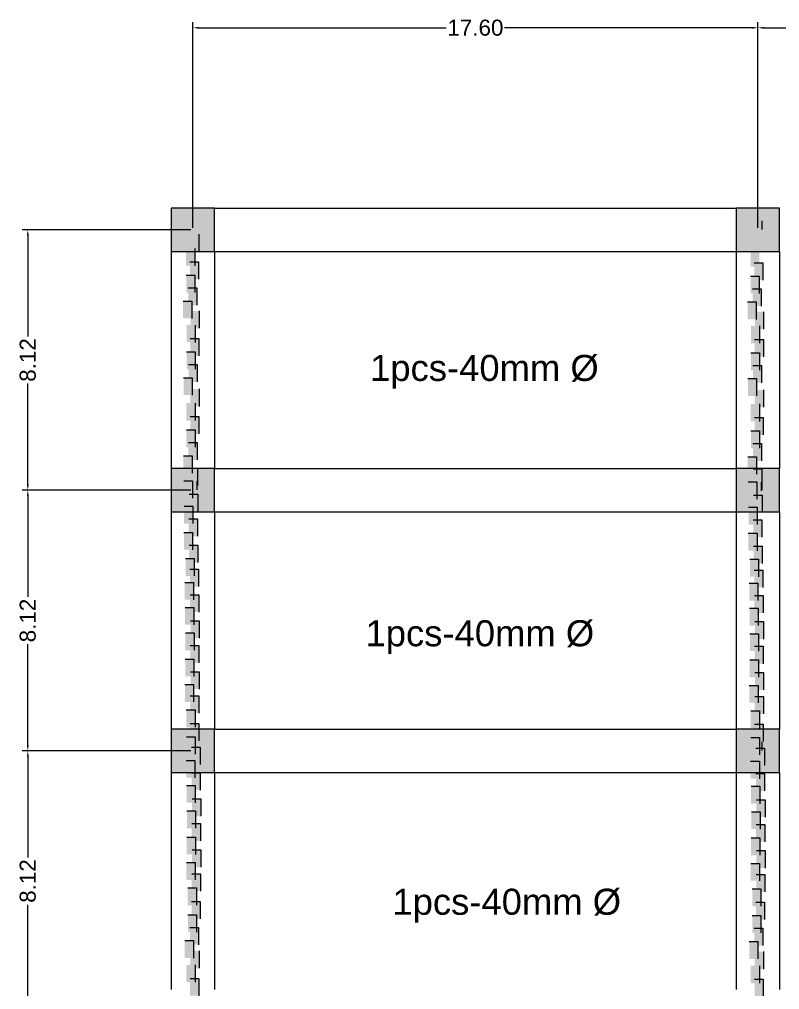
# Model space of a CAD drawing. Header units: millimetres. Extents: x 2391 to 3323, y 1596 to 2537.
# Drawn here: x 2904.09 to 2927.77, y 1977.6 to 2007.85 of the extents above; entities that cross this region are included whole.
import ezdxf

# ---------------------------------------------------------------- set-up
doc = ezdxf.new("R2010")
doc.units = ezdxf.units.MM
for name, color, linetype in [('columns', 250, 'Continuous'), ('dimensions', 203, 'Continuous'), ('Roof', 130, 'Continuous')]:
    doc.layers.add(name, color=color, linetype=linetype)
doc.styles.get("Standard").update_dxf_attribs({"font": 'arial.ttf'})

msp = doc.modelspace()

# ---------------------------------------------------------------- hatches: boundary and pattern name
at = {"layer": 'columns', "linetype": 'ByBlock', "lineweight": 13}
h = msp.add_hatch(color=256, dxfattribs=at)
h.dxf.hatch_style = 1
h.paths.add_polyline_path([(2908.818, 2001.966), (2908.818, 2000.612), (2910.171, 2000.612), (2910.171, 2001.966)])
h = msp.add_hatch(color=256, dxfattribs=at)
h.dxf.hatch_style = 1
h.paths.add_polyline_path([(2926.416, 2001.966), (2926.416, 2000.612), (2927.77, 2000.612), (2927.77, 2001.966)])
h = msp.add_hatch(color=256, dxfattribs=at)
h.dxf.hatch_style = 1
h.paths.add_polyline_path([(2908.818, 1993.843), (2908.818, 1992.489), (2910.171, 1992.489), (2910.171, 1993.843)])
h = msp.add_hatch(color=256, dxfattribs=at)
h.dxf.hatch_style = 1
h.paths.add_polyline_path([(2926.416, 1993.843), (2926.416, 1992.489), (2927.77, 1992.489), (2927.77, 1993.843)])
h = msp.add_hatch(color=256, dxfattribs=at)
h.dxf.hatch_style = 1
h.paths.add_polyline_path([(2908.818, 1985.721), (2908.818, 1984.367), (2910.171, 1984.367), (2910.171, 1985.721)])
h = msp.add_hatch(color=256, dxfattribs=at)
h.dxf.hatch_style = 1
h.paths.add_polyline_path([(2926.416, 1985.721), (2926.416, 1984.367), (2927.77, 1984.367), (2927.77, 1985.721)])
at = {"layer": 'dimensions', "lineweight": 13, "ltscale": 0.25, "true_color": 0x000000}
h = msp.add_hatch(color=18, dxfattribs=at)
h.dxf.hatch_style = 1
h.paths.add_polyline_path([(2926.674, 2001.3), (2926.674, 2001.57), (2927.215, 2001.57), (2927.215, 2001.3)])
h = msp.add_hatch(color=18, dxfattribs=at)
h.dxf.hatch_style = 1
h.paths.add_polyline_path([(2909.677, 2000.607), (2909.407, 2000.607), (2909.407, 2001.148), (2909.677, 2001.148)])
h = msp.add_hatch(color=18, dxfattribs=at)
h.dxf.hatch_style = 1
h.paths.add_polyline_path([(2909.553, 2000.165), (2909.283, 2000.165), (2909.283, 2000.706), (2909.553, 2000.706)])
h = msp.add_hatch(color=18, dxfattribs=at)
h.dxf.hatch_style = 1
h.paths.add_polyline_path([(2927.136, 2000.139), (2926.865, 2000.139), (2926.865, 2000.68), (2927.136, 2000.68)])
h = msp.add_hatch(color=18, dxfattribs=at)
h.dxf.hatch_style = 1
h.paths.add_polyline_path([(2909.67, 1999.745), (2909.399, 1999.745), (2909.399, 2000.287), (2909.67, 2000.287)])
h = msp.add_hatch(color=18, dxfattribs=at)
h.dxf.hatch_style = 1
h.paths.add_polyline_path([(2927.252, 1999.719), (2926.982, 1999.719), (2926.982, 2000.26), (2927.252, 2000.26)])
h = msp.add_hatch(color=18, dxfattribs=at)
h.dxf.hatch_style = 1
h.paths.add_polyline_path([(2909.554, 1999.329), (2909.284, 1999.329), (2909.284, 1999.871), (2909.554, 1999.871)])
h = msp.add_hatch(color=18, dxfattribs=at)
h.dxf.hatch_style = 1
h.paths.add_polyline_path([(2927.137, 1999.303), (2926.866, 1999.303), (2926.866, 1999.844), (2927.137, 1999.844)])
h = msp.add_hatch(color=18, dxfattribs=at)
h.dxf.hatch_style = 1
h.paths.add_polyline_path([(2909.617, 1998.934), (2909.346, 1998.934), (2909.346, 1999.476), (2909.617, 1999.476)])
h = msp.add_hatch(color=18, dxfattribs=at)
h.dxf.hatch_style = 1
h.paths.add_polyline_path([(2927.2, 1998.908), (2926.929, 1998.908), (2926.929, 1999.449), (2927.2, 1999.449)])
h = msp.add_hatch(color=18, dxfattribs=at)
h.dxf.hatch_style = 1
h.paths.add_polyline_path([(2909.459, 1998.522), (2909.188, 1998.522), (2909.188, 1999.063), (2909.459, 1999.063)])
h = msp.add_hatch(color=18, dxfattribs=at)
h.dxf.hatch_style = 1
h.paths.add_polyline_path([(2927.042, 1998.495), (2926.771, 1998.495), (2926.771, 1999.037), (2927.042, 1999.037)])
h = msp.add_hatch(color=18, dxfattribs=at)
h.dxf.hatch_style = 1
h.paths.add_polyline_path([(2909.69, 1998.216), (2909.419, 1998.216), (2909.419, 1998.757), (2909.69, 1998.757)])
h = msp.add_hatch(color=18, dxfattribs=at)
h.dxf.hatch_style = 1
h.paths.add_polyline_path([(2927.272, 1998.189), (2927.001, 1998.189), (2927.001, 1998.731), (2927.272, 1998.731)])
h = msp.add_hatch(color=18, dxfattribs=at)
h.dxf.hatch_style = 1
h.paths.add_polyline_path([(2909.566, 1997.774), (2909.295, 1997.774), (2909.295, 1998.316), (2909.566, 1998.316)])
h = msp.add_hatch(color=18, dxfattribs=at)
h.dxf.hatch_style = 1
h.paths.add_polyline_path([(2927.148, 1997.748), (2926.877, 1997.748), (2926.877, 1998.289), (2927.148, 1998.289)])
h = msp.add_hatch(color=18, dxfattribs=at)
h.dxf.hatch_style = 1
h.paths.add_polyline_path([(2909.682, 1997.355), (2909.412, 1997.355), (2909.412, 1997.896), (2909.682, 1997.896)])
h = msp.add_hatch(color=18, dxfattribs=at)
h.dxf.hatch_style = 1
h.paths.add_polyline_path([(2927.265, 1997.328), (2926.994, 1997.328), (2926.994, 1997.87), (2927.265, 1997.87)])
h = msp.add_hatch(color=18, dxfattribs=at)
h.dxf.hatch_style = 1
h.paths.add_polyline_path([(2909.567, 1996.938), (2909.296, 1996.938), (2909.296, 1997.48), (2909.567, 1997.48)])
h = msp.add_hatch(color=18, dxfattribs=at)
h.dxf.hatch_style = 1
h.paths.add_polyline_path([(2927.149, 1996.912), (2926.878, 1996.912), (2926.878, 1997.453), (2927.149, 1997.453)])
h = msp.add_hatch(color=18, dxfattribs=at)
h.dxf.hatch_style = 1
h.paths.add_polyline_path([(2909.629, 1996.543), (2909.359, 1996.543), (2909.359, 1997.085), (2909.629, 1997.085)])
h = msp.add_hatch(color=18, dxfattribs=at)
h.dxf.hatch_style = 1
h.paths.add_polyline_path([(2927.212, 1996.517), (2926.941, 1996.517), (2926.941, 1997.058), (2927.212, 1997.058)])
h = msp.add_hatch(color=18, dxfattribs=at)
h.dxf.hatch_style = 1
h.paths.add_polyline_path([(2909.471, 1996.131), (2909.201, 1996.131), (2909.201, 1996.673), (2909.471, 1996.673)])
h = msp.add_hatch(color=18, dxfattribs=at)
h.dxf.hatch_style = 1
h.paths.add_polyline_path([(2927.054, 1996.105), (2926.783, 1996.105), (2926.783, 1996.646), (2927.054, 1996.646)])
h = msp.add_hatch(color=18, dxfattribs=at)
h.dxf.hatch_style = 1
h.paths.add_polyline_path([(2909.687, 1995.782), (2909.416, 1995.782), (2909.416, 1996.324), (2909.687, 1996.324)])
h = msp.add_hatch(color=18, dxfattribs=at)
h.dxf.hatch_style = 1
h.paths.add_polyline_path([(2927.269, 1995.756), (2926.998, 1995.756), (2926.998, 1996.297), (2927.269, 1996.297)])
h = msp.add_hatch(color=18, dxfattribs=at)
h.dxf.hatch_style = 1
h.paths.add_polyline_path([(2909.563, 1995.341), (2909.292, 1995.341), (2909.292, 1995.882), (2909.563, 1995.882)])
h = msp.add_hatch(color=18, dxfattribs=at)
h.dxf.hatch_style = 1
h.paths.add_polyline_path([(2927.145, 1995.314), (2926.874, 1995.314), (2926.874, 1995.856), (2927.145, 1995.856)])
h = msp.add_hatch(color=18, dxfattribs=at)
h.dxf.hatch_style = 1
h.paths.add_polyline_path([(2909.679, 1994.921), (2909.409, 1994.921), (2909.409, 1995.462), (2909.679, 1995.462)])
h = msp.add_hatch(color=18, dxfattribs=at)
h.dxf.hatch_style = 1
h.paths.add_polyline_path([(2927.262, 1994.894), (2926.991, 1994.894), (2926.991, 1995.436), (2927.262, 1995.436)])
h = msp.add_hatch(color=18, dxfattribs=at)
h.dxf.hatch_style = 1
h.paths.add_polyline_path([(2909.564, 1994.505), (2909.293, 1994.505), (2909.293, 1995.046), (2909.564, 1995.046)])
h = msp.add_hatch(color=18, dxfattribs=at)
h.dxf.hatch_style = 1
h.paths.add_polyline_path([(2927.146, 1994.478), (2926.875, 1994.478), (2926.875, 1995.02), (2927.146, 1995.02)])
h = msp.add_hatch(color=18, dxfattribs=at)
h.dxf.hatch_style = 1
h.paths.add_polyline_path([(2909.627, 1994.11), (2909.356, 1994.11), (2909.356, 1994.651), (2909.627, 1994.651)])
h = msp.add_hatch(color=18, dxfattribs=at)
h.dxf.hatch_style = 1
h.paths.add_polyline_path([(2927.209, 1994.083), (2926.938, 1994.083), (2926.938, 1994.625), (2927.209, 1994.625)])
h = msp.add_hatch(color=18, dxfattribs=at)
h.dxf.hatch_style = 1
h.paths.add_polyline_path([(2909.468, 1993.697), (2909.198, 1993.697), (2909.198, 1994.239), (2909.468, 1994.239)])
h = msp.add_hatch(color=18, dxfattribs=at)
h.dxf.hatch_style = 1
h.paths.add_polyline_path([(2927.051, 1993.671), (2926.78, 1993.671), (2926.78, 1994.212), (2927.051, 1994.212)])
h = msp.add_hatch(color=18, dxfattribs=at)
h.dxf.hatch_style = 1
h.paths.add_polyline_path([(2909.634, 1993.315), (2909.363, 1993.315), (2909.363, 1993.856), (2909.634, 1993.856)])
h = msp.add_hatch(color=18, dxfattribs=at)
h.dxf.hatch_style = 1
h.paths.add_polyline_path([(2927.216, 1993.288), (2926.946, 1993.288), (2926.946, 1993.83), (2927.216, 1993.83)])
h = msp.add_hatch(color=18, dxfattribs=at)
h.dxf.hatch_style = 1
h.paths.add_polyline_path([(2909.075, 1993.177), (2909.075, 1993.448), (2909.617, 1993.448), (2909.617, 1993.177)])
h = msp.add_hatch(color=18, dxfattribs=at)
h.dxf.hatch_style = 1
h.paths.add_polyline_path([(2909.48, 1992.917), (2909.209, 1992.917), (2909.209, 1993.459), (2909.48, 1993.459)])
h = msp.add_hatch(color=18, dxfattribs=at)
h.dxf.hatch_style = 1
h.paths.add_polyline_path([(2926.658, 1993.151), (2926.658, 1993.421), (2927.199, 1993.421), (2927.199, 1993.151)])
h = msp.add_hatch(color=18, dxfattribs=at)
h.dxf.hatch_style = 1
h.paths.add_polyline_path([(2926.674, 1993.177), (2926.674, 1993.448), (2927.215, 1993.448), (2927.215, 1993.177)])
h = msp.add_hatch(color=18, dxfattribs=at)
h.dxf.hatch_style = 1
h.paths.add_polyline_path([(2927.062, 1992.891), (2926.791, 1992.891), (2926.791, 1993.432), (2927.062, 1993.432)])
h = msp.add_hatch(color=18, dxfattribs=at)
h.dxf.hatch_style = 1
h.paths.add_polyline_path([(2909.649, 1992.5), (2909.378, 1992.5), (2909.378, 1993.042), (2909.649, 1993.042)])
h = msp.add_hatch(color=18, dxfattribs=at)
h.dxf.hatch_style = 1
h.paths.add_polyline_path([(2927.231, 1992.474), (2926.96, 1992.474), (2926.96, 1993.016), (2927.231, 1993.016)])
h = msp.add_hatch(color=18, dxfattribs=at)
h.dxf.hatch_style = 1
h.paths.add_polyline_path([(2909.49, 1992.125), (2909.22, 1992.125), (2909.22, 1992.666), (2909.49, 1992.666)])
h = msp.add_hatch(color=18, dxfattribs=at)
h.dxf.hatch_style = 1
h.paths.add_polyline_path([(2927.073, 1992.098), (2926.802, 1992.098), (2926.802, 1992.64), (2927.073, 1992.64)])
h = msp.add_hatch(color=18, dxfattribs=at)
h.dxf.hatch_style = 1
h.paths.add_polyline_path([(2909.637, 1991.731), (2909.366, 1991.731), (2909.366, 1992.273), (2909.637, 1992.273)])
h = msp.add_hatch(color=18, dxfattribs=at)
h.dxf.hatch_style = 1
h.paths.add_polyline_path([(2927.219, 1991.705), (2926.949, 1991.705), (2926.949, 1992.246), (2927.219, 1992.246)])
h = msp.add_hatch(color=18, dxfattribs=at)
h.dxf.hatch_style = 1
h.paths.add_polyline_path([(2909.485, 1991.309), (2909.214, 1991.309), (2909.214, 1991.85), (2909.485, 1991.85)])
h = msp.add_hatch(color=18, dxfattribs=at)
h.dxf.hatch_style = 1
h.paths.add_polyline_path([(2927.067, 1991.282), (2926.796, 1991.282), (2926.796, 1991.824), (2927.067, 1991.824)])
h = msp.add_hatch(color=18, dxfattribs=at)
h.dxf.hatch_style = 1
h.paths.add_polyline_path([(2909.648, 1990.912), (2909.377, 1990.912), (2909.377, 1991.453), (2909.648, 1991.453)])
h = msp.add_hatch(color=18, dxfattribs=at)
h.dxf.hatch_style = 1
h.paths.add_polyline_path([(2909.649, 1990.914), (2909.379, 1990.914), (2909.379, 1991.456), (2909.649, 1991.456)])
h = msp.add_hatch(color=18, dxfattribs=at)
h.dxf.hatch_style = 1
h.paths.add_polyline_path([(2927.23, 1990.885), (2926.959, 1990.885), (2926.959, 1991.427), (2927.23, 1991.427)])
h = msp.add_hatch(color=18, dxfattribs=at)
h.dxf.hatch_style = 1
h.paths.add_polyline_path([(2927.232, 1990.888), (2926.961, 1990.888), (2926.961, 1991.43), (2927.232, 1991.43)])
h = msp.add_hatch(color=18, dxfattribs=at)
h.dxf.hatch_style = 1
h.paths.add_polyline_path([(2909.534, 1990.498), (2909.263, 1990.498), (2909.263, 1991.04), (2909.534, 1991.04)])
h = msp.add_hatch(color=18, dxfattribs=at)
h.dxf.hatch_style = 1
h.paths.add_polyline_path([(2927.116, 1990.472), (2926.845, 1990.472), (2926.845, 1991.013), (2927.116, 1991.013)])
h = msp.add_hatch(color=18, dxfattribs=at)
h.dxf.hatch_style = 1
h.paths.add_polyline_path([(2909.669, 1990.164), (2909.398, 1990.164), (2909.398, 1990.705), (2909.669, 1990.705)])
h = msp.add_hatch(color=18, dxfattribs=at)
h.dxf.hatch_style = 1
h.paths.add_polyline_path([(2927.251, 1990.137), (2926.981, 1990.137), (2926.981, 1990.679), (2927.251, 1990.679)])
h = msp.add_hatch(color=18, dxfattribs=at)
h.dxf.hatch_style = 1
h.paths.add_polyline_path([(2909.511, 1989.752), (2909.24, 1989.752), (2909.24, 1990.293), (2909.511, 1990.293)])
h = msp.add_hatch(color=18, dxfattribs=at)
h.dxf.hatch_style = 1
h.paths.add_polyline_path([(2927.093, 1989.725), (2926.823, 1989.725), (2926.823, 1990.267), (2927.093, 1990.267)])
h = msp.add_hatch(color=18, dxfattribs=at)
h.dxf.hatch_style = 1
h.paths.add_polyline_path([(2909.676, 1989.369), (2909.406, 1989.369), (2909.406, 1989.91), (2909.676, 1989.91)])
h = msp.add_hatch(color=18, dxfattribs=at)
h.dxf.hatch_style = 1
h.paths.add_polyline_path([(2927.259, 1989.342), (2926.988, 1989.342), (2926.988, 1989.884), (2927.259, 1989.884)])
h = msp.add_hatch(color=18, dxfattribs=at)
h.dxf.hatch_style = 1
h.paths.add_polyline_path([(2909.522, 1988.971), (2909.251, 1988.971), (2909.251, 1989.513), (2909.522, 1989.513)])
h = msp.add_hatch(color=18, dxfattribs=at)
h.dxf.hatch_style = 1
h.paths.add_polyline_path([(2927.104, 1988.945), (2926.834, 1988.945), (2926.834, 1989.486), (2927.104, 1989.486)])
h = msp.add_hatch(color=18, dxfattribs=at)
h.dxf.hatch_style = 1
h.paths.add_polyline_path([(2909.691, 1988.555), (2909.42, 1988.555), (2909.42, 1989.096), (2909.691, 1989.096)])
h = msp.add_hatch(color=18, dxfattribs=at)
h.dxf.hatch_style = 1
h.paths.add_polyline_path([(2927.274, 1988.528), (2927.003, 1988.528), (2927.003, 1989.07), (2927.274, 1989.07)])
h = msp.add_hatch(color=18, dxfattribs=at)
h.dxf.hatch_style = 1
h.paths.add_polyline_path([(2909.533, 1988.179), (2909.262, 1988.179), (2909.262, 1988.72), (2909.533, 1988.72)])
h = msp.add_hatch(color=18, dxfattribs=at)
h.dxf.hatch_style = 1
h.paths.add_polyline_path([(2927.115, 1988.152), (2926.845, 1988.152), (2926.845, 1988.694), (2927.115, 1988.694)])
h = msp.add_hatch(color=18, dxfattribs=at)
h.dxf.hatch_style = 1
h.paths.add_polyline_path([(2909.679, 1987.786), (2909.409, 1987.786), (2909.409, 1988.327), (2909.679, 1988.327)])
h = msp.add_hatch(color=18, dxfattribs=at)
h.dxf.hatch_style = 1
h.paths.add_polyline_path([(2927.262, 1987.759), (2926.991, 1987.759), (2926.991, 1988.301), (2927.262, 1988.301)])
h = msp.add_hatch(color=18, dxfattribs=at)
h.dxf.hatch_style = 1
h.paths.add_polyline_path([(2909.527, 1987.363), (2909.256, 1987.363), (2909.256, 1987.904), (2909.527, 1987.904)])
h = msp.add_hatch(color=18, dxfattribs=at)
h.dxf.hatch_style = 1
h.paths.add_polyline_path([(2927.109, 1987.336), (2926.839, 1987.336), (2926.839, 1987.878), (2927.109, 1987.878)])
h = msp.add_hatch(color=18, dxfattribs=at)
h.dxf.hatch_style = 1
h.paths.add_polyline_path([(2909.69, 1986.966), (2909.419, 1986.966), (2909.419, 1987.507), (2909.69, 1987.507)])
h = msp.add_hatch(color=18, dxfattribs=at)
h.dxf.hatch_style = 1
h.paths.add_polyline_path([(2927.273, 1986.939), (2927.002, 1986.939), (2927.002, 1987.481), (2927.273, 1987.481)])
h = msp.add_hatch(color=18, dxfattribs=at)
h.dxf.hatch_style = 1
h.paths.add_polyline_path([(2909.515, 1986.568), (2909.244, 1986.568), (2909.244, 1987.11), (2909.515, 1987.11)])
h = msp.add_hatch(color=18, dxfattribs=at)
h.dxf.hatch_style = 1
h.paths.add_polyline_path([(2927.098, 1986.542), (2926.827, 1986.542), (2926.827, 1987.083), (2927.098, 1987.083)])
h = msp.add_hatch(color=18, dxfattribs=at)
h.dxf.hatch_style = 1
h.paths.add_polyline_path([(2909.683, 1986.218), (2909.412, 1986.218), (2909.412, 1986.759), (2909.683, 1986.759)])
h = msp.add_hatch(color=18, dxfattribs=at)
h.dxf.hatch_style = 1
h.paths.add_polyline_path([(2927.265, 1986.191), (2926.995, 1986.191), (2926.995, 1986.733), (2927.265, 1986.733)])
h = msp.add_hatch(color=18, dxfattribs=at)
h.dxf.hatch_style = 1
h.paths.add_polyline_path([(2909.559, 1985.776), (2909.288, 1985.776), (2909.288, 1986.318), (2909.559, 1986.318)])
h = msp.add_hatch(color=18, dxfattribs=at)
h.dxf.hatch_style = 1
h.paths.add_polyline_path([(2927.141, 1985.75), (2926.871, 1985.75), (2926.871, 1986.291), (2927.141, 1986.291)])
h = msp.add_hatch(color=18, dxfattribs=at)
h.dxf.hatch_style = 1
h.paths.add_polyline_path([(2909.676, 1985.356), (2909.405, 1985.356), (2909.405, 1985.898), (2909.676, 1985.898)])
h = msp.add_hatch(color=18, dxfattribs=at)
h.dxf.hatch_style = 1
h.paths.add_polyline_path([(2927.258, 1985.33), (2926.987, 1985.33), (2926.987, 1985.871), (2927.258, 1985.871)])
h = msp.add_hatch(color=18, dxfattribs=at)
h.dxf.hatch_style = 1
h.paths.add_polyline_path([(2909.56, 1984.94), (2909.289, 1984.94), (2909.289, 1985.482), (2909.56, 1985.482)])
h = msp.add_hatch(color=18, dxfattribs=at)
h.dxf.hatch_style = 1
h.paths.add_polyline_path([(2926.674, 1985.055), (2926.674, 1985.325), (2927.215, 1985.325), (2927.215, 1985.055)])
h = msp.add_hatch(color=18, dxfattribs=at)
h.dxf.hatch_style = 1
h.paths.add_polyline_path([(2927.142, 1984.914), (2926.872, 1984.914), (2926.872, 1985.455), (2927.142, 1985.455)])
h = msp.add_hatch(color=18, dxfattribs=at)
h.dxf.hatch_style = 1
h.paths.add_polyline_path([(2909.716, 1984.613), (2909.445, 1984.613), (2909.445, 1985.155), (2909.716, 1985.155)])
h = msp.add_hatch(color=18, dxfattribs=at)
h.dxf.hatch_style = 1
h.paths.add_polyline_path([(2927.298, 1984.587), (2927.027, 1984.587), (2927.027, 1985.128), (2927.298, 1985.128)])
h = msp.add_hatch(color=18, dxfattribs=at)
h.dxf.hatch_style = 1
h.paths.add_polyline_path([(2909.557, 1984.201), (2909.287, 1984.201), (2909.287, 1984.742), (2909.557, 1984.742)])
h = msp.add_hatch(color=18, dxfattribs=at)
h.dxf.hatch_style = 1
h.paths.add_polyline_path([(2927.14, 1984.174), (2926.869, 1984.174), (2926.869, 1984.716), (2927.14, 1984.716)])
h = msp.add_hatch(color=18, dxfattribs=at)
h.dxf.hatch_style = 1
h.paths.add_polyline_path([(2909.723, 1983.818), (2909.452, 1983.818), (2909.452, 1984.36), (2909.723, 1984.36)])
h = msp.add_hatch(color=18, dxfattribs=at)
h.dxf.hatch_style = 1
h.paths.add_polyline_path([(2927.305, 1983.792), (2927.035, 1983.792), (2927.035, 1984.333), (2927.305, 1984.333)])
h = msp.add_hatch(color=18, dxfattribs=at)
h.dxf.hatch_style = 1
h.paths.add_polyline_path([(2909.569, 1983.421), (2909.298, 1983.421), (2909.298, 1983.962), (2909.569, 1983.962)])
h = msp.add_hatch(color=18, dxfattribs=at)
h.dxf.hatch_style = 1
h.paths.add_polyline_path([(2927.151, 1983.394), (2926.88, 1983.394), (2926.88, 1983.936), (2927.151, 1983.936)])
h = msp.add_hatch(color=18, dxfattribs=at)
h.dxf.hatch_style = 1
h.paths.add_polyline_path([(2909.738, 1983.004), (2909.467, 1983.004), (2909.467, 1983.545), (2909.738, 1983.545)])
h = msp.add_hatch(color=18, dxfattribs=at)
h.dxf.hatch_style = 1
h.paths.add_polyline_path([(2927.32, 1982.978), (2927.049, 1982.978), (2927.049, 1983.519), (2927.32, 1983.519)])
h = msp.add_hatch(color=18, dxfattribs=at)
h.dxf.hatch_style = 1
h.paths.add_polyline_path([(2909.579, 1982.628), (2909.309, 1982.628), (2909.309, 1983.17), (2909.579, 1983.17)])
h = msp.add_hatch(color=18, dxfattribs=at)
h.dxf.hatch_style = 1
h.paths.add_polyline_path([(2927.162, 1982.602), (2926.891, 1982.602), (2926.891, 1983.143), (2927.162, 1983.143)])
h = msp.add_hatch(color=18, dxfattribs=at)
h.dxf.hatch_style = 1
h.paths.add_polyline_path([(2909.726, 1982.235), (2909.455, 1982.235), (2909.455, 1982.776), (2909.726, 1982.776)])
h = msp.add_hatch(color=18, dxfattribs=at)
h.dxf.hatch_style = 1
h.paths.add_polyline_path([(2927.308, 1982.208), (2927.038, 1982.208), (2927.038, 1982.75), (2927.308, 1982.75)])
h = msp.add_hatch(color=18, dxfattribs=at)
h.dxf.hatch_style = 1
h.paths.add_polyline_path([(2909.574, 1981.812), (2909.303, 1981.812), (2909.303, 1982.354), (2909.574, 1982.354)])
h = msp.add_hatch(color=18, dxfattribs=at)
h.dxf.hatch_style = 1
h.paths.add_polyline_path([(2927.156, 1981.786), (2926.885, 1981.786), (2926.885, 1982.327), (2927.156, 1982.327)])
h = msp.add_hatch(color=18, dxfattribs=at)
h.dxf.hatch_style = 1
h.paths.add_polyline_path([(2909.737, 1981.415), (2909.466, 1981.415), (2909.466, 1981.957), (2909.737, 1981.957)])
h = msp.add_hatch(color=18, dxfattribs=at)
h.dxf.hatch_style = 1
h.paths.add_polyline_path([(2927.319, 1981.389), (2927.048, 1981.389), (2927.048, 1981.93), (2927.319, 1981.93)])
h = msp.add_hatch(color=18, dxfattribs=at)
h.dxf.hatch_style = 1
h.paths.add_polyline_path([(2909.562, 1981.017), (2909.291, 1981.017), (2909.291, 1981.559), (2909.562, 1981.559)])
h = msp.add_hatch(color=18, dxfattribs=at)
h.dxf.hatch_style = 1
h.paths.add_polyline_path([(2927.144, 1980.991), (2926.873, 1980.991), (2926.873, 1981.532), (2927.144, 1981.532)])
h = msp.add_hatch(color=18, dxfattribs=at)
h.dxf.hatch_style = 1
h.paths.add_polyline_path([(2909.729, 1980.667), (2909.459, 1980.667), (2909.459, 1981.209), (2909.729, 1981.209)])
h = msp.add_hatch(color=18, dxfattribs=at)
h.dxf.hatch_style = 1
h.paths.add_polyline_path([(2927.312, 1980.641), (2927.041, 1980.641), (2927.041, 1981.182), (2927.312, 1981.182)])
h = msp.add_hatch(color=18, dxfattribs=at)
h.dxf.hatch_style = 1
h.paths.add_polyline_path([(2909.606, 1980.226), (2909.335, 1980.226), (2909.335, 1980.767), (2909.606, 1980.767)])
h = msp.add_hatch(color=18, dxfattribs=at)
h.dxf.hatch_style = 1
h.paths.add_polyline_path([(2927.188, 1980.199), (2926.917, 1980.199), (2926.917, 1980.741), (2927.188, 1980.741)])
h = msp.add_hatch(color=18, dxfattribs=at)
h.dxf.hatch_style = 1
h.paths.add_polyline_path([(2909.722, 1979.806), (2909.451, 1979.806), (2909.451, 1980.347), (2909.722, 1980.347)])
h = msp.add_hatch(color=18, dxfattribs=at)
h.dxf.hatch_style = 1
h.paths.add_polyline_path([(2927.305, 1979.779), (2927.034, 1979.779), (2927.034, 1980.321), (2927.305, 1980.321)])
h = msp.add_hatch(color=18, dxfattribs=at)
h.dxf.hatch_style = 1
h.paths.add_polyline_path([(2909.606, 1979.39), (2909.336, 1979.39), (2909.336, 1979.931), (2909.606, 1979.931)])
h = msp.add_hatch(color=18, dxfattribs=at)
h.dxf.hatch_style = 1
h.paths.add_polyline_path([(2927.189, 1979.363), (2926.918, 1979.363), (2926.918, 1979.905), (2927.189, 1979.905)])
h = msp.add_hatch(color=18, dxfattribs=at)
h.dxf.hatch_style = 1
h.paths.add_polyline_path([(2909.669, 1978.995), (2909.399, 1978.995), (2909.399, 1979.536), (2909.669, 1979.536)])
h = msp.add_hatch(color=18, dxfattribs=at)
h.dxf.hatch_style = 1
h.paths.add_polyline_path([(2927.252, 1978.968), (2926.981, 1978.968), (2926.981, 1979.51), (2927.252, 1979.51)])
h = msp.add_hatch(color=18, dxfattribs=at)
h.dxf.hatch_style = 1
h.paths.add_polyline_path([(2909.511, 1978.582), (2909.24, 1978.582), (2909.24, 1979.124), (2909.511, 1979.124)])
h = msp.add_hatch(color=18, dxfattribs=at)
h.dxf.hatch_style = 1
h.paths.add_polyline_path([(2927.094, 1978.556), (2926.823, 1978.556), (2926.823, 1979.097), (2927.094, 1979.097)])
h = msp.add_hatch(color=18, dxfattribs=at)
h.dxf.hatch_style = 1
h.paths.add_polyline_path([(2909.686, 1978.266), (2909.416, 1978.266), (2909.416, 1978.808), (2909.686, 1978.808)])
h = msp.add_hatch(color=18, dxfattribs=at)
h.dxf.hatch_style = 1
h.paths.add_polyline_path([(2927.269, 1978.24), (2926.998, 1978.24), (2926.998, 1978.781), (2927.269, 1978.781)])
h = msp.add_hatch(color=18, dxfattribs=at)
h.dxf.hatch_style = 1
h.paths.add_polyline_path([(2909.562, 1977.825), (2909.292, 1977.825), (2909.292, 1978.366), (2909.562, 1978.366)])
h = msp.add_hatch(color=18, dxfattribs=at)
h.dxf.hatch_style = 1
h.paths.add_polyline_path([(2927.145, 1977.798), (2926.874, 1977.798), (2926.874, 1978.34), (2927.145, 1978.34)])
h = msp.add_hatch(color=18, dxfattribs=at)
h.dxf.hatch_style = 1
h.paths.add_polyline_path([(2909.679, 1977.405), (2909.408, 1977.405), (2909.408, 1977.947), (2909.679, 1977.947)])
h = msp.add_hatch(color=18, dxfattribs=at)
h.dxf.hatch_style = 1
h.paths.add_polyline_path([(2927.261, 1977.379), (2926.991, 1977.379), (2926.991, 1977.92), (2927.261, 1977.92)])

# ---------------------------------------------------------------- linework, layer by layer
at = {"layer": 'columns', "linetype": 'ByBlock', "lineweight": 13}
for p, q in [((2910.171, 2001.966), (2908.818, 2001.966)), ((2908.818, 2001.966), (2908.818, 2000.612)), ((2910.171, 2000.612), (2910.171, 2001.966)), ((2927.77, 2001.966), (2926.416, 2001.966)), ((2926.416, 2001.966), (2926.416, 2000.612)), ((2927.77, 2000.612), (2927.77, 2001.966)), ((2908.818, 2000.612), (2910.171, 2000.612)), ((2926.416, 2000.612), (2927.77, 2000.612)), ((2910.171, 1993.843), (2908.818, 1993.843)), ((2908.818, 1993.843), (2908.818, 1992.489)), ((2910.171, 1992.489), (2910.171, 1993.843)), ((2927.77, 1993.843), (2926.416, 1993.843)), ((2926.416, 1993.843), (2926.416, 1992.489)), ((2927.77, 1992.489), (2927.77, 1993.843)), ((2908.818, 1992.489), (2910.171, 1992.489)), ((2926.416, 1992.489), (2927.77, 1992.489)), ((2910.171, 1985.721), (2908.818, 1985.721)), ((2908.818, 1985.721), (2908.818, 1984.367)), ((2910.171, 1984.367), (2910.171, 1985.721)), ((2927.77, 1985.721), (2926.416, 1985.721)), ((2926.416, 1985.721), (2926.416, 1984.367)), ((2927.77, 1984.367), (2927.77, 1985.721)), ((2908.818, 1984.367), (2910.171, 1984.367)), ((2926.416, 1984.367), (2927.77, 1984.367))]:
    msp.add_line(p, q, dxfattribs=at)
at = {"layer": 'dimensions', "linetype": 'ByBlock', "lineweight": 13}
for p, q in [((2909.495, 2001.351), (2909.495, 2007.765)), ((2909.675, 2007.585), (2917.385, 2007.585)), ((2926.913, 2007.585), (2919.203, 2007.585)), ((2927.093, 2001.351), (2927.093, 2007.765)), ((2927.093, 2001.351), (2927.093, 2007.765)), ((2927.273, 2007.585), (2935.658, 2007.585)), ((2909.432, 2001.289), (2904.17, 2001.289)), ((2904.35, 2001.109), (2904.35, 1997.965)), ((2904.35, 1993.346), (2904.35, 1996.49)), ((2909.432, 1993.166), (2904.17, 1993.166)), ((2909.432, 1993.166), (2904.17, 1993.166)), ((2904.35, 1992.986), (2904.35, 1989.842)), ((2904.35, 1985.224), (2904.35, 1988.368)), ((2909.432, 1985.044), (2904.17, 1985.044)), ((2909.432, 1985.044), (2904.17, 1985.044)), ((2904.35, 1984.864), (2904.35, 1981.72)), ((2904.35, 1977.101), (2904.35, 1980.245))]:
    msp.add_line(p, q, dxfattribs=at)
at = {"layer": 'dimensions', "color": 18, "lineweight": 13, "ltscale": 0.25, "true_color": 0x000000}
for p, q in [((2927.215, 2001.57), (2927.215, 2001.3)), ((2909.677, 2001.148), (2909.677, 2000.607)), ((2909.553, 2000.706), (2909.553, 2000.165)), ((2909.399, 2000.287), (2909.67, 2000.287)), ((2909.67, 2000.287), (2909.67, 1999.745)), ((2926.982, 2000.26), (2927.252, 2000.26)), ((2927.252, 2000.26), (2927.252, 1999.719)), ((2909.284, 1999.871), (2909.554, 1999.871)), ((2909.554, 1999.871), (2909.554, 1999.329)), ((2926.866, 1999.844), (2927.137, 1999.844)), ((2927.137, 1999.844), (2927.137, 1999.303)), ((2909.346, 1999.476), (2909.617, 1999.476)), ((2909.617, 1999.476), (2909.617, 1998.934)), ((2926.929, 1999.449), (2927.2, 1999.449)), ((2927.2, 1999.449), (2927.2, 1998.908)), ((2909.188, 1999.063), (2909.459, 1999.063)), ((2909.459, 1999.063), (2909.459, 1998.522)), ((2926.771, 1999.037), (2927.042, 1999.037)), ((2927.042, 1999.037), (2927.042, 1998.495)), ((2909.69, 1998.757), (2909.69, 1998.216)), ((2927.272, 1998.731), (2927.272, 1998.189)), ((2909.566, 1998.316), (2909.566, 1997.774)), ((2927.148, 1998.289), (2927.148, 1997.748)), ((2909.412, 1997.896), (2909.682, 1997.896)), ((2909.682, 1997.896), (2909.682, 1997.355)), ((2926.994, 1997.87), (2927.265, 1997.87)), ((2927.265, 1997.87), (2927.265, 1997.328)), ((2909.296, 1997.48), (2909.567, 1997.48)), ((2909.567, 1997.48), (2909.567, 1996.938)), ((2926.878, 1997.453), (2927.149, 1997.453)), ((2927.149, 1997.453), (2927.149, 1996.912)), ((2909.359, 1997.085), (2909.629, 1997.085)), ((2909.629, 1997.085), (2909.629, 1996.543)), ((2926.941, 1997.058), (2927.212, 1997.058)), ((2927.212, 1997.058), (2927.212, 1996.517)), ((2909.201, 1996.673), (2909.471, 1996.673)), ((2909.471, 1996.673), (2909.471, 1996.131)), ((2926.783, 1996.646), (2927.054, 1996.646)), ((2927.054, 1996.646), (2927.054, 1996.105)), ((2909.687, 1996.324), (2909.687, 1995.782)), ((2927.269, 1996.297), (2927.269, 1995.756)), ((2909.563, 1995.882), (2909.563, 1995.341)), ((2927.145, 1995.856), (2927.145, 1995.314)), ((2909.409, 1995.462), (2909.679, 1995.462)), ((2909.679, 1995.462), (2909.679, 1994.921)), ((2926.991, 1995.436), (2927.262, 1995.436)), ((2927.262, 1995.436), (2927.262, 1994.894)), ((2909.293, 1995.046), (2909.564, 1995.046)), ((2909.564, 1995.046), (2909.564, 1994.505)), ((2926.875, 1995.02), (2927.146, 1995.02)), ((2927.146, 1995.02), (2927.146, 1994.478)), ((2909.356, 1994.651), (2909.627, 1994.651)), ((2909.627, 1994.651), (2909.627, 1994.11)), ((2926.938, 1994.625), (2927.209, 1994.625)), ((2927.209, 1994.625), (2927.209, 1994.083)), ((2909.198, 1994.239), (2909.468, 1994.239)), ((2909.468, 1994.239), (2909.468, 1993.697)), ((2926.78, 1994.212), (2927.051, 1994.212)), ((2927.051, 1994.212), (2927.051, 1993.671)), ((2909.363, 1993.856), (2909.634, 1993.856)), ((2909.634, 1993.856), (2909.634, 1993.315)), ((2926.946, 1993.83), (2927.216, 1993.83)), ((2927.216, 1993.83), (2927.216, 1993.288)), ((2909.209, 1993.459), (2909.48, 1993.459)), ((2909.48, 1993.459), (2909.48, 1992.917)), ((2909.617, 1993.448), (2909.617, 1993.177)), ((2926.791, 1993.432), (2927.062, 1993.432)), ((2927.062, 1993.432), (2927.062, 1992.891)), ((2927.199, 1993.421), (2927.199, 1993.151)), ((2927.215, 1993.448), (2927.215, 1993.177)), ((2909.378, 1993.042), (2909.649, 1993.042)), ((2909.649, 1993.042), (2909.649, 1992.5)), ((2926.96, 1993.016), (2927.231, 1993.016)), ((2927.231, 1993.016), (2927.231, 1992.474)), ((2909.22, 1992.666), (2909.49, 1992.666)), ((2909.49, 1992.666), (2909.49, 1992.125)), ((2926.802, 1992.64), (2927.073, 1992.64)), ((2927.073, 1992.64), (2927.073, 1992.098)), ((2909.366, 1992.273), (2909.637, 1992.273)), ((2909.637, 1992.273), (2909.637, 1991.731)), ((2926.949, 1992.246), (2927.219, 1992.246)), ((2927.219, 1992.246), (2927.219, 1991.705)), ((2909.214, 1991.85), (2909.485, 1991.85)), ((2909.485, 1991.85), (2909.485, 1991.309)), ((2926.796, 1991.824), (2927.067, 1991.824)), ((2927.067, 1991.824), (2927.067, 1991.282)), ((2909.377, 1991.453), (2909.648, 1991.453)), ((2909.648, 1991.453), (2909.648, 1990.912)), ((2909.649, 1991.456), (2909.649, 1990.914)), ((2926.959, 1991.427), (2927.23, 1991.427)), ((2927.23, 1991.427), (2927.23, 1990.885)), ((2927.232, 1991.43), (2927.232, 1990.888)), ((2909.263, 1991.04), (2909.534, 1991.04)), ((2909.534, 1991.04), (2909.534, 1990.498)), ((2926.845, 1991.013), (2927.116, 1991.013)), ((2927.116, 1991.013), (2927.116, 1990.472)), ((2909.398, 1990.705), (2909.669, 1990.705)), ((2909.669, 1990.705), (2909.669, 1990.164)), ((2926.981, 1990.679), (2927.251, 1990.679)), ((2927.251, 1990.679), (2927.251, 1990.137)), ((2909.24, 1990.293), (2909.511, 1990.293)), ((2909.511, 1990.293), (2909.511, 1989.752)), ((2926.823, 1990.267), (2927.093, 1990.267)), ((2927.093, 1990.267), (2927.093, 1989.725)), ((2909.406, 1989.91), (2909.676, 1989.91)), ((2909.676, 1989.91), (2909.676, 1989.369)), ((2926.988, 1989.884), (2927.259, 1989.884)), ((2927.259, 1989.884), (2927.259, 1989.342)), ((2909.251, 1989.513), (2909.522, 1989.513)), ((2909.522, 1989.513), (2909.522, 1988.971)), ((2926.834, 1989.486), (2927.104, 1989.486)), ((2927.104, 1989.486), (2927.104, 1988.945)), ((2909.42, 1989.096), (2909.691, 1989.096)), ((2909.691, 1989.096), (2909.691, 1988.555)), ((2927.003, 1989.07), (2927.274, 1989.07)), ((2927.274, 1989.07), (2927.274, 1988.528)), ((2909.262, 1988.72), (2909.533, 1988.72)), ((2909.533, 1988.72), (2909.533, 1988.179)), ((2926.845, 1988.694), (2927.115, 1988.694)), ((2927.115, 1988.694), (2927.115, 1988.152)), ((2909.409, 1988.327), (2909.679, 1988.327)), ((2909.679, 1988.327), (2909.679, 1987.786)), ((2926.991, 1988.301), (2927.262, 1988.301)), ((2927.262, 1988.301), (2927.262, 1987.759)), ((2909.256, 1987.904), (2909.527, 1987.904)), ((2909.527, 1987.904), (2909.527, 1987.363)), ((2926.839, 1987.878), (2927.109, 1987.878)), ((2927.109, 1987.878), (2927.109, 1987.336)), ((2909.419, 1987.507), (2909.69, 1987.507)), ((2909.69, 1987.507), (2909.69, 1986.966)), ((2927.002, 1987.481), (2927.273, 1987.481)), ((2927.273, 1987.481), (2927.273, 1986.939)), ((2909.244, 1987.11), (2909.515, 1987.11)), ((2909.515, 1987.11), (2909.515, 1986.568)), ((2926.827, 1987.083), (2927.098, 1987.083)), ((2927.098, 1987.083), (2927.098, 1986.542)), ((2909.412, 1986.759), (2909.683, 1986.759)), ((2909.683, 1986.759), (2909.683, 1986.218)), ((2926.995, 1986.733), (2927.265, 1986.733)), ((2927.265, 1986.733), (2927.265, 1986.191)), ((2909.288, 1986.318), (2909.559, 1986.318)), ((2909.559, 1986.318), (2909.559, 1985.776)), ((2926.871, 1986.291), (2927.141, 1986.291)), ((2927.141, 1986.291), (2927.141, 1985.75)), ((2909.405, 1985.898), (2909.676, 1985.898)), ((2909.676, 1985.898), (2909.676, 1985.356)), ((2926.987, 1985.871), (2927.258, 1985.871)), ((2927.258, 1985.871), (2927.258, 1985.33)), ((2909.289, 1985.482), (2909.56, 1985.482)), ((2909.56, 1985.482), (2909.56, 1984.94)), ((2926.872, 1985.455), (2927.142, 1985.455)), ((2927.142, 1985.455), (2927.142, 1984.914)), ((2927.215, 1985.325), (2927.215, 1985.055)), ((2909.445, 1985.155), (2909.716, 1985.155)), ((2909.716, 1985.155), (2909.716, 1984.613)), ((2927.027, 1985.128), (2927.298, 1985.128)), ((2927.298, 1985.128), (2927.298, 1984.587)), ((2909.287, 1984.742), (2909.557, 1984.742)), ((2909.557, 1984.742), (2909.557, 1984.201)), ((2926.869, 1984.716), (2927.14, 1984.716)), ((2927.14, 1984.716), (2927.14, 1984.174)), ((2909.452, 1984.36), (2909.723, 1984.36)), ((2909.723, 1984.36), (2909.723, 1983.818)), ((2927.035, 1984.333), (2927.305, 1984.333)), ((2927.305, 1984.333), (2927.305, 1983.792)), ((2909.298, 1983.962), (2909.569, 1983.962)), ((2909.569, 1983.962), (2909.569, 1983.421)), ((2926.88, 1983.936), (2927.151, 1983.936)), ((2927.151, 1983.936), (2927.151, 1983.394)), ((2909.467, 1983.545), (2909.738, 1983.545)), ((2909.738, 1983.545), (2909.738, 1983.004)), ((2927.049, 1983.519), (2927.32, 1983.519)), ((2927.32, 1983.519), (2927.32, 1982.978)), ((2909.309, 1983.17), (2909.579, 1983.17)), ((2909.579, 1983.17), (2909.579, 1982.628)), ((2926.891, 1983.143), (2927.162, 1983.143)), ((2927.162, 1983.143), (2927.162, 1982.602)), ((2909.455, 1982.776), (2909.726, 1982.776)), ((2909.726, 1982.776), (2909.726, 1982.235)), ((2927.038, 1982.75), (2927.308, 1982.75)), ((2927.308, 1982.75), (2927.308, 1982.208)), ((2909.303, 1982.354), (2909.574, 1982.354)), ((2909.574, 1982.354), (2909.574, 1981.812)), ((2926.885, 1982.327), (2927.156, 1982.327)), ((2927.156, 1982.327), (2927.156, 1981.786)), ((2909.466, 1981.957), (2909.737, 1981.957)), ((2909.737, 1981.957), (2909.737, 1981.415)), ((2927.048, 1981.93), (2927.319, 1981.93)), ((2927.319, 1981.93), (2927.319, 1981.389)), ((2909.291, 1981.559), (2909.562, 1981.559)), ((2909.562, 1981.559), (2909.562, 1981.017)), ((2926.873, 1981.532), (2927.144, 1981.532)), ((2927.144, 1981.532), (2927.144, 1980.991)), ((2909.459, 1981.209), (2909.729, 1981.209)), ((2909.729, 1981.209), (2909.729, 1980.667)), ((2927.041, 1981.182), (2927.312, 1981.182)), ((2927.312, 1981.182), (2927.312, 1980.641)), ((2909.335, 1980.767), (2909.606, 1980.767)), ((2909.606, 1980.767), (2909.606, 1980.226)), ((2926.917, 1980.741), (2927.188, 1980.741)), ((2927.188, 1980.741), (2927.188, 1980.199)), ((2909.451, 1980.347), (2909.722, 1980.347)), ((2909.722, 1980.347), (2909.722, 1979.806)), ((2927.034, 1980.321), (2927.305, 1980.321)), ((2927.305, 1980.321), (2927.305, 1979.779)), ((2909.336, 1979.931), (2909.606, 1979.931)), ((2909.606, 1979.931), (2909.606, 1979.39)), ((2926.918, 1979.905), (2927.189, 1979.905)), ((2927.189, 1979.905), (2927.189, 1979.363)), ((2909.399, 1979.536), (2909.669, 1979.536)), ((2909.669, 1979.536), (2909.669, 1978.995)), ((2926.981, 1979.51), (2927.252, 1979.51)), ((2927.252, 1979.51), (2927.252, 1978.968)), ((2909.24, 1979.124), (2909.511, 1979.124)), ((2909.511, 1979.124), (2909.511, 1978.582)), ((2926.823, 1979.097), (2927.094, 1979.097)), ((2927.094, 1979.097), (2927.094, 1978.556)), ((2909.686, 1978.808), (2909.686, 1978.266)), ((2927.269, 1978.781), (2927.269, 1978.24)), ((2909.562, 1978.366), (2909.562, 1977.825)), ((2927.145, 1978.34), (2927.145, 1977.798)), ((2909.408, 1977.947), (2909.679, 1977.947)), ((2909.679, 1977.947), (2909.679, 1977.405)), ((2926.991, 1977.92), (2927.261, 1977.92)), ((2927.261, 1977.92), (2927.261, 1977.379))]:
    msp.add_line(p, q, dxfattribs=at)
at = {"layer": 'dimensions', "linetype": 'ByBlock'}
for points in [[(2909.675, 2007.615), (2909.675, 2007.555), (2909.495, 2007.585)], [(2926.913, 2007.615), (2926.913, 2007.555), (2927.093, 2007.585)], [(2927.273, 2007.615), (2927.273, 2007.555), (2927.093, 2007.585)], [(2904.32, 2001.109), (2904.38, 2001.109), (2904.35, 2001.289)], [(2904.32, 1993.346), (2904.38, 1993.346), (2904.35, 1993.166)], [(2904.32, 1992.986), (2904.38, 1992.986), (2904.35, 1993.166)], [(2904.32, 1985.224), (2904.38, 1985.224), (2904.35, 1985.044)], [(2904.32, 1984.864), (2904.38, 1984.864), (2904.35, 1985.044)]]:
    msp.add_solid(points, dxfattribs=at)
at = {"layer": 'Roof', "lineweight": 13, "ltscale": 0.25}
for p, q in [((2910.171, 2001.966), (2926.416, 2001.966)), ((2908.818, 2000.612), (2908.818, 1993.843)), ((2910.171, 2000.612), (2926.416, 2000.612)), ((2910.171, 2000.612), (2910.171, 1993.843)), ((2926.416, 2000.612), (2926.416, 1993.843)), ((2927.77, 2000.612), (2927.77, 1993.843)), ((2910.171, 1993.843), (2926.416, 1993.843)), ((2908.818, 1992.489), (2908.818, 1985.721)), ((2910.171, 1992.489), (2926.416, 1992.489)), ((2910.171, 1992.489), (2910.171, 1985.721)), ((2926.416, 1992.489), (2926.416, 1985.721)), ((2927.77, 1992.489), (2927.77, 1985.721)), ((2910.171, 1985.721), (2926.416, 1985.721)), ((2908.818, 1984.367), (2908.818, 1977.598)), ((2910.171, 1984.367), (2926.416, 1984.367)), ((2910.171, 1984.367), (2910.171, 1977.598)), ((2926.416, 1984.367), (2926.416, 1977.598)), ((2927.77, 1984.367), (2927.77, 1977.598))]:
    msp.add_line(p, q, dxfattribs=at)

# ---------------------------------------------------------------- texts
at = {"layer": 'dimensions'}
for p in [(2915.012, 1996.574), (2914.87, 1988.302), (2915.708, 1979.931)]:
    msp.add_text('1pcs-40mm Ø', height=0.81225, dxfattribs=at).set_placement(p)
at = {"layer": 'dimensions', "linetype": 'ByBlock', "lineweight": 13, "insert": (2918.294, 2007.585), "char_height": 0.5, "attachment_point": 5}
msp.add_mtext('\\A1;17.60', dxfattribs=at)
at = {"layer": 'dimensions', "linetype": 'ByBlock', "lineweight": 13, "char_height": 0.5, "attachment_point": 5, "rotation": 90}
for insert in [(2904.35, 1997.228), (2904.35, 1989.105), (2904.35, 1980.983)]:
    msp.add_mtext('\\A1;8.12', dxfattribs=dict(at, insert=insert))

doc.saveas('drawing.dxf')
